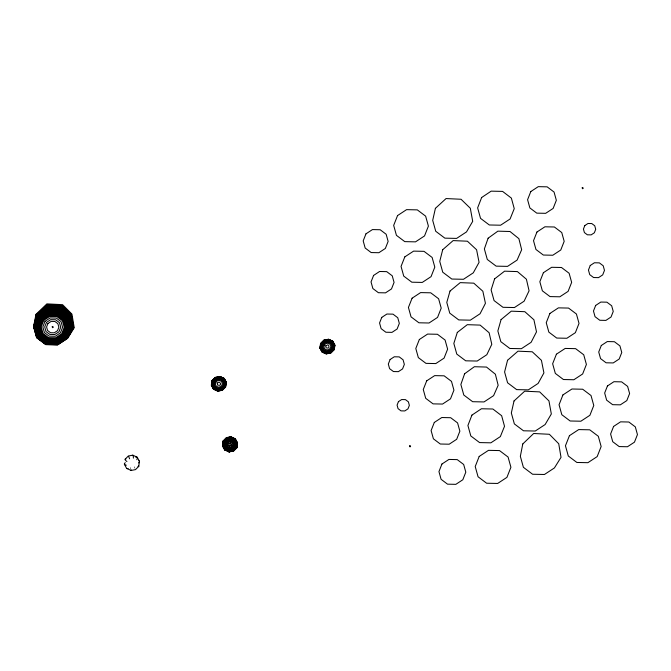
<?xml version="1.0" encoding="UTF-8"?>
<svg xmlns="http://www.w3.org/2000/svg" width="671" height="671" viewBox="0 0 671 671"><rect width="100%" height="100%" fill="white"/><g stroke="black" fill="none" stroke-linecap="round" stroke-linejoin="round"><path stroke-width="0.5" stroke-dasharray="3.35 2.52" d="M134.242 466.781L134.98 468.291M130.551 469.13A7.691 1.157 -83.3 0 1 130.468 467.494"/><path stroke-width="1.01" d="M139.375 462.118L138.687 466.429L135.525 469.608L131.088 470.446L127.079 468.61M211.625 385.162L212.321 380.818M226.093 382.445L225.397 386.79L222.202 389.994M225.49 386.832L226.194 382.428L224.097 378.545L219.979 376.775L215.517 377.614M223.242 440.83L222.462 445.796L224.617 449.788L229.348 451.809M223.359 440.738L222.68 444.948L224.693 448.664L229.801 450.979M222.646 445.963L223.586 440.688M222.822 446.131L223.527 441.719L226.966 438.389M223.812 440.637L223.2 444.454L225.02 447.809L228.559 449.436L232.485 448.698L235.286 445.88L235.89 442.072M223.007 446.299L223.695 441.946L226.89 438.742L231.361 437.903L235.395 439.748M223.292 446.441L223.971 442.223L227.066 439.111L231.403 438.297M224.642 440.713L223.703 446.567L225.615 450.098M235.37 448.043L236.301 442.189L234.397 438.658L230.665 436.947M236.72 442.315L236.041 446.534L232.946 449.645L228.61 450.459M237.006 442.457L236.309 446.811L233.122 450.015L228.652 450.853L224.617 449.008M236.2 448.119L236.804 444.303L234.993 440.948L231.453 439.329L227.528 440.059L224.726 442.877L224.122 446.685L225.934 450.048L229.474 451.667M236.427 448.069L237.19 442.625M237.366 442.793L236.653 447.263L233.374 450.56L228.769 451.424L224.617 449.528M236.653 448.018L237.324 443.808L235.32 440.092L230.212 437.777M320.059 347.947L320.763 343.544L324.001 340.289L328.53 339.442M334.116 349.65L334.829 345.171M125.175 459.182L128.346 456.003L132.783 455.173L136.783 457.001M215.416 377.429L212.137 380.734L211.424 385.204L213.546 389.138M212.229 380.776L215.466 377.521L219.996 376.674M217.706 391.042L222.302 390.178L225.582 386.873M223.225 440.973L226.454 437.626L230.899 436.787L235.093 438.742L237.517 443.17M223.208 441.115L226.53 437.727M223.183 441.258L226.613 437.827M223.359 441.493L226.639 438.197L231.235 437.333M324.051 340.382L320.855 343.586L320.159 347.93L322.231 351.755L326.265 353.6L330.736 352.761L333.932 349.557L334.619 345.213L332.556 341.388L328.513 339.543M227.192 438.767L225.162 440.805L224.718 443.565L226.035 445.997L228.601 447.171L231.445 446.643L233.474 444.605L233.911 441.837L232.602 439.404M224.349 442.55L227.293 439.589L231.428 438.809M227.645 439.555L226.119 441.09L225.783 443.162L226.773 444.999L228.702 445.88L230.841 445.477L232.367 443.942L232.703 441.87L231.713 440.033M232.367 449.201L233.894 447.666L234.229 445.594L233.24 443.757L231.31 442.877L229.172 443.279L227.645 444.814L227.31 446.886L228.299 448.723M235.664 446.207L232.711 449.167L228.585 449.947L224.852 448.236L222.94 444.705M233.047 450.367L236.486 447.037M334.024 349.599L330.786 352.854L326.249 353.709L322.155 351.83M233.399 450.929L236.821 447.498M233.474 451.029L236.804 447.641M323.95 340.197L328.547 339.333L332.707 341.237L334.728 345.196M222.252 390.086L217.723 390.941L213.621 389.063L211.524 385.179M226.463 437.727L231.084 436.955M226.513 437.92L231.176 437.039M226.764 438.465L231.302 437.618L235.395 439.488M231.461 439.924L227.805 440.612L225.188 443.237L224.626 446.794L226.312 449.922L229.616 451.44L233.273 450.753L235.89 448.127L236.46 444.571L234.766 441.434L229.776 439.153M228.551 448.832L232.208 448.144L234.816 445.519L235.387 441.963L233.693 438.834L230.388 437.324L226.731 438.004L224.122 440.629L223.552 444.185L225.246 447.322L230.228 449.604M233.248 450.291L228.71 451.138L224.617 449.268M228.836 451.717L233.491 450.837M228.928 451.801L233.525 450.937M229.021 451.885L233.583 451.13L236.771 447.926L237.551 442.961L235.395 438.968L230.79 436.813M326.24 353.81L322.08 351.906L319.95 347.972M220.013 376.565L224.173 378.469L226.295 382.403M213.697 388.987L217.74 390.832M230.53 437.089L235.395 439.228M230.036 438.23L235.16 440.52M229.222 451.952L224.768 449.897L222.487 445.594M128.597 456.33L129.62 458.83M234.942 438.633L237.492 443.372M234.707 438.599L237.467 443.581M234.078 438.708L237.064 444.051M233.147 439.119L234.649 441.904L234.145 445.058L231.822 447.389L228.576 448.002L225.641 446.66L224.139 443.875M235.873 444.881L234.372 442.097L231.436 440.755L228.182 441.367L225.867 443.699L225.364 446.852L226.865 449.637M222.546 445.175L225.297 450.157M222.52 445.385L225.07 450.124M137.32 457.396L139.476 461.388M124.387 464.223L126.542 468.215A7.691 2.105 -47.1 0 0 128.086 468.433M138.838 460.801A7.691 2.248 -9.5 0 1 138.553 462.915M126.341 465.204A7.691 2.248 -9.5 0 1 125.318 462.705M138.754 465.926A7.691 1.535 27.2 0 1 137.966 466.58M126.928 461.539A7.691 1.535 27.2 0 1 125.905 459.031M132.372 455.617A7.691 1.157 -83.3 0 1 133.395 458.125M131.499 469.994A7.691 1.157 -83.3 0 1 130.761 470.145M135.777 457.177A7.691 2.105 -47.1 0 1 136.809 459.685M212.036 380.683L211.315 385.221L213.47 389.214L217.689 391.143L222.353 390.262L225.682 386.924L226.404 382.386L224.248 378.394L220.029 376.465L215.366 377.345L212.036 380.683M212.514 380.902L211.843 385.12L213.848 388.836L217.765 390.631L222.109 389.817L225.204 386.706L225.875 382.487L223.871 378.771L219.954 376.976L215.609 377.798L212.514 380.902M212.816 381.044L212.179 385.062L214.091 388.593L217.823 390.304L221.95 389.524L224.902 386.563L225.54 382.545L223.628 379.014L219.895 377.303L215.768 378.083L212.816 381.044M213.126 381.178L212.514 384.995L214.326 388.358L217.874 389.977L221.791 389.239L224.592 386.429L225.204 382.613L223.393 379.249L219.845 377.63L215.928 378.369L213.126 381.178M213.512 381.363L212.942 384.919L214.636 388.048L217.941 389.557L221.598 388.87L224.206 386.244L224.777 382.688L223.082 379.56L219.778 378.05L216.121 378.738L213.512 381.363M214.108 381.631L213.604 384.793L215.106 387.578L218.041 388.92L221.287 388.308L223.611 385.976L224.114 382.814L222.613 380.038L219.677 378.687L216.431 379.3L214.108 381.631M214.703 381.908L214.259 384.668L215.576 387.1L218.142 388.274L220.985 387.737L223.015 385.699L223.46 382.94L222.143 380.507L219.576 379.333L216.733 379.87L214.703 381.908M215.735 382.378L215.399 384.449L216.389 386.286L218.318 387.167L220.457 386.764L221.984 385.229L222.319 383.158L221.329 381.321L219.4 380.44L217.261 380.843L215.735 382.378M217.245 383.066L217.58 385.087L219.685 385.33L220.474 384.542L220.642 383.468L219.14 382.067L217.245 383.066M226.538 444.152L226.093 446.92L227.41 449.352L229.977 450.526L232.82 449.989L234.85 447.951L235.286 445.192L233.978 442.759L231.411 441.585L228.568 442.114L226.538 444.152M227.553 441.593L227.888 443.615L229.994 443.858L230.782 443.07L230.438 441.048L228.341 440.797L227.553 441.593M229.23 445.687L229.566 447.708L230.564 448.161L232.46 447.163L232.124 445.141L230.019 444.898L229.23 445.687M320.57 343.451L319.849 347.989L322.005 351.981L326.223 353.911L330.878 353.03L334.208 349.692L334.938 345.154L332.782 341.162L328.564 339.232L323.9 340.113L320.57 343.451M321.048 343.669L320.377 347.888L322.382 351.604L326.299 353.399L330.635 352.585L333.739 349.474L334.41 345.255L332.405 341.539L328.48 339.744L324.143 340.566L321.048 343.669M321.35 343.812L320.713 347.83L322.625 351.361L326.358 353.072L330.484 352.292L333.428 349.331L334.074 345.313L332.162 341.782L328.429 340.071L324.303 340.851L321.35 343.812M321.661 343.955L321.048 347.763L322.86 351.126L326.408 352.745L330.325 352.007L333.126 349.197L333.739 345.38L331.927 342.025L328.379 340.398L324.454 341.136L321.661 343.955M322.046 344.131L321.476 347.687L323.17 350.816L326.475 352.325L330.132 351.638L332.741 349.021L333.311 345.464L331.617 342.327L328.312 340.818L324.655 341.505L322.046 344.131M322.642 344.399L322.139 347.561L323.64 350.346L326.576 351.688L329.822 351.076L332.145 348.744L332.648 345.582L331.147 342.806L328.211 341.464L324.957 342.067L322.642 344.399M323.237 344.676L322.793 347.435L324.11 349.868L326.676 351.042L329.52 350.505L331.549 348.475L331.986 345.708L330.677 343.275L328.111 342.101L325.267 342.638L323.237 344.676M324.269 345.146L323.934 347.226L324.923 349.054L326.852 349.935L328.991 349.532L330.518 347.997L330.853 345.926L329.864 344.089L327.926 343.208L325.796 343.611L324.269 345.146M325.779 345.833L326.114 347.855L328.22 348.098L329.008 347.31L328.664 345.288L327.666 344.835L325.779 345.833M35.991 314.347L33.55 326.702L36.595 337.689L45.804 344.634L57.656 344.877L67.62 338.335L74.229 327.733L71.948 314.137L62.571 304.668L46.878 303.879L35.991 314.347M522.776 443.959L520.344 456.314L523.388 467.301L532.598 474.246L544.441 474.489L554.405 467.947L561.023 457.345L558.733 443.749L549.364 434.28L533.671 433.491L522.776 443.959M36.402 314.674L33.701 326.702L36.729 337.605L45.863 344.491L57.614 344.743L67.503 338.243L73.701 327.691L71.319 314.598L62.042 305.599L47.062 304.894L36.402 314.674M435.404 208.337L432.703 220.365L435.731 231.269L444.865 238.155L456.615 238.406L466.504 231.906L472.703 221.355L470.321 208.262L461.052 199.262L446.064 198.557L435.404 208.337M514.028 400.964L511.327 412.992L514.355 423.896L523.489 430.79L535.24 431.034L545.129 424.542L551.327 413.982L548.945 400.889L539.669 391.889L524.688 391.185L514.028 400.964M36.813 315.009L33.852 326.71L36.855 337.521L45.913 344.357L57.572 344.6L67.385 338.159L73.173 327.649L70.69 315.068L61.522 306.521L47.247 305.909L36.813 315.009M442.709 249.696L439.748 261.396L442.751 272.208L451.809 279.044L463.468 279.287L473.281 272.845L479.069 262.336L476.586 249.755L467.41 241.208L453.143 240.595L442.709 249.696M507.553 360.277L504.592 371.977L507.586 382.789L516.653 389.625L528.312 389.868L538.117 383.426L543.913 372.925L541.43 360.335L532.254 351.789L517.987 351.176L507.553 360.277M37.224 315.345L34.003 326.71L36.98 337.438L45.972 344.223L57.538 344.458L67.268 338.067L72.644 327.607L70.069 315.529L60.994 307.452L47.431 306.924L37.224 315.345M450.015 291.055L446.785 302.42L449.763 313.147L458.754 319.924L470.321 320.168L480.05 313.776L485.435 303.317L482.852 291.239L473.776 283.162L460.222 282.634L450.015 291.055M501.078 319.589L497.848 330.954L500.826 341.682L509.817 348.467L521.384 348.702L531.113 342.311L536.498 331.86L533.915 319.773L524.839 311.696L511.277 311.168L501.078 319.589M37.643 315.68L34.154 326.71L37.106 337.354L46.022 344.08L57.496 344.324L67.15 337.983L72.124 327.574L69.44 315.999L60.465 308.375L47.616 307.939L37.643 315.68M457.312 332.413L453.831 343.443L456.783 354.087L465.699 360.813L477.173 361.048L486.819 354.716L491.793 344.307L489.117 332.732L480.142 325.108L467.293 324.672L457.312 332.413M494.594 278.901L491.113 289.931L494.066 300.574L502.982 307.301L514.456 307.544L524.101 301.204L529.075 290.795L526.399 279.22L517.425 271.596L504.575 271.168L494.594 278.901M38.054 316.007L34.305 326.718L37.232 337.27L46.081 343.946L57.463 344.181L67.033 337.89L71.596 327.532L68.811 316.46L59.937 309.306L47.809 308.962L38.054 316.007M488.119 238.205L484.37 248.916L487.297 259.467L496.146 266.144L507.528 266.379L517.098 260.088L521.661 249.729L518.884 238.658L510.002 231.503L497.874 231.16L488.119 238.205M464.617 373.764L460.868 384.475L463.795 395.026L472.644 401.703L484.026 401.937L493.596 395.647L498.159 385.288L495.374 374.217L486.5 367.062L474.372 366.718L464.617 373.764M38.465 316.343L34.456 326.718L37.358 337.186L46.131 343.804L57.421 344.038L66.915 337.807L71.067 327.49L68.19 316.93L59.409 310.228L47.993 309.977L38.465 316.343M481.644 197.517L477.635 207.893L480.537 218.36L489.31 224.978L500.6 225.213L510.094 218.981L514.246 208.664L511.369 198.104L502.587 191.403L491.172 191.151L481.644 197.517M471.923 415.123L467.913 425.498L470.816 435.965L479.589 442.583L490.87 442.818L500.365 436.586L504.517 426.27L501.64 415.71L492.866 409.008L481.442 408.756L471.923 415.123M38.851 316.637L34.875 326.727L37.71 336.959L46.282 343.426L57.312 343.653L66.588 337.563L70.572 327.473L67.729 317.24L59.157 310.774L48.127 310.547L38.851 316.637M39.228 316.922L35.362 326.735L38.121 336.691L46.458 342.982L57.186 343.2L66.211 337.278L70.086 327.465L67.326 317.509L58.989 311.218L48.253 310.992L39.228 316.922M39.606 317.207L35.84 326.752L38.524 336.423L46.635 342.537L57.06 342.755L65.833 336.993L69.599 327.448L66.915 317.777L58.813 311.663L48.379 311.445L39.606 317.207M39.983 317.492L36.326 326.76L38.935 336.154L46.811 342.093L56.934 342.302L65.456 336.708L69.113 327.44L66.504 318.046L58.637 312.107L48.505 311.898L39.983 317.492M40.361 317.777L36.813 326.769L39.346 335.886L46.987 341.648L56.817 341.849L65.079 336.423L68.627 327.431L66.102 318.314L58.461 312.552L48.631 312.35L40.361 317.777M40.805 318.113L37.391 326.777L39.824 335.567L47.188 341.12L56.666 341.321L64.634 336.087L68.056 327.423L65.615 318.633L58.251 313.08L48.773 312.879L40.805 318.113M41.552 318.675L38.339 326.802L40.629 335.039L47.532 340.247L56.423 340.432L63.896 335.525L67.1 327.398L64.81 319.161L57.907 313.953L49.025 313.768L41.552 318.675M42.29 319.228L39.295 326.819L41.434 334.519L47.876 339.375L56.171 339.551L63.149 334.972L66.144 327.381L64.013 319.681L57.563 314.825L49.268 314.649L42.29 319.228M43.028 319.79L40.252 326.844L42.231 333.99L48.22 338.503L55.928 338.67L62.411 334.41L65.196 327.356L63.208 320.21L57.22 315.697L49.511 315.529L43.028 319.79M43.774 320.352L41.208 326.861L43.036 333.462L48.564 337.63L55.685 337.781L61.673 333.848L64.24 327.339L62.411 320.738L56.876 316.569L49.755 316.418L43.774 320.352M45.041 321.308L42.835 326.894L44.403 332.556L49.151 336.137L55.265 336.272L60.398 332.891L62.604 327.305L61.036 321.635L56.289 318.062L50.182 317.928L45.041 321.308M46.492 322.407L44.705 326.936L45.98 331.524L49.83 334.426L54.779 334.535L58.947 331.793L60.734 327.263L59.459 322.676L55.609 319.773L50.66 319.664L46.492 322.407M47.951 323.497L46.576 326.97L47.557 330.493L50.51 332.715L54.301 332.799L57.496 330.702L58.863 327.23L57.882 323.707L54.938 321.484L51.139 321.401L47.951 323.497M52.254 326.752L52.506 327.649L53.185 327.448L52.942 326.551L52.254 326.752M365.972 233.835L363.187 240.889L365.175 248.035L371.164 252.556L378.872 252.715L385.355 248.455L388.132 241.409L386.152 234.254L380.163 229.742L372.455 229.583L365.972 233.835M373.604 275.42L371.038 281.929L372.866 288.53L378.394 292.707L385.515 292.85L391.503 288.924L394.07 282.407L392.241 275.806L386.706 271.638L379.585 271.487L373.604 275.42M397.551 215.576L393.676 225.389L396.435 235.345L404.772 241.627L415.508 241.854L424.533 235.924L428.4 226.11L425.64 216.154L417.303 209.872L406.576 209.646L397.551 215.576M404.814 256.884L401.048 266.421L403.732 276.1L411.843 282.206L422.269 282.424L431.042 276.662L434.808 267.125L432.124 257.446L424.022 251.34L413.588 251.122L404.814 256.884M381.757 317.4L379.56 322.986L381.128 328.656L385.875 332.237L391.981 332.363L397.123 328.991L399.329 323.397L397.752 317.735L393.005 314.154L386.899 314.028L381.757 317.4M412.086 298.192L408.429 307.452L411.038 316.855L418.905 322.785L429.037 323.003L437.559 317.4L441.208 308.14L438.608 298.746L430.732 292.808L420.6 292.598L412.086 298.192M390.103 359.522L388.316 364.051L389.591 368.647L393.441 371.549L398.389 371.65L402.558 368.916L404.345 364.387L403.07 359.79L399.22 356.888L394.271 356.787L390.103 359.522M419.35 339.501L415.802 348.492L418.335 357.609L425.968 363.363L435.798 363.573L444.068 358.138L447.616 349.155L445.083 340.038L437.45 334.275L427.62 334.066L419.35 339.501M398.448 401.644L397.081 405.116L398.054 408.631L401.006 410.862L404.798 410.937L407.993 408.84L409.36 405.368L408.387 401.845L405.435 399.622L401.644 399.547L398.448 401.644M426.689 380.86L423.267 389.524L425.708 398.314L433.063 403.867L442.541 404.059L450.509 398.826L453.932 390.161L451.491 381.371L444.135 375.819L434.657 375.626L426.689 380.86M409.645 445.913L409.897 446.811L410.577 446.618L410.325 445.712L409.645 445.913M434.313 422.436L431.109 430.564L433.399 438.809L440.302 444.017L449.184 444.202L456.666 439.295L459.87 431.168L457.58 422.923L450.677 417.714L441.786 417.53L434.313 422.436M530.795 191.571L527.582 199.698L529.872 207.935L536.775 213.143L545.666 213.328L553.139 208.421L556.343 200.293L554.053 192.049L547.15 186.84L538.268 186.655L530.795 191.571M441.946 464.022L438.951 471.612L441.09 479.304L447.532 484.168L455.835 484.345L462.814 479.757L465.808 472.166L463.669 464.475L457.219 459.61L448.924 459.442L441.946 464.022M536.943 232.032L533.52 240.696L535.961 249.486L543.325 255.039L552.795 255.24L560.771 250.006L564.185 241.334L561.753 232.552L554.389 226.991L544.911 226.798L536.943 232.032M543.384 272.72L539.836 281.711L542.369 290.828L550.002 296.59L559.832 296.792L568.102 291.365L571.65 282.374L569.117 273.256L561.484 267.494L551.654 267.293L543.384 272.72M582.218 187.805L582.47 188.702L583.149 188.509L582.906 187.603L582.218 187.805M479.195 456.439L475.219 466.53L478.054 476.762L486.626 483.229L497.656 483.455L506.932 477.366L510.916 467.276L508.081 457.043L499.509 450.577L488.471 450.35L479.195 456.439M549.893 313.458L546.244 322.726L548.844 332.12L556.72 338.058L566.852 338.268L575.374 332.673L579.023 323.405L576.423 314.011L568.547 308.073L558.415 307.863L549.893 313.458M584.802 225.582L583.435 229.054L584.407 232.569L587.36 234.8L591.159 234.875L594.347 232.778L595.714 229.306L594.741 225.783L591.788 223.56L587.997 223.485L584.802 225.582M590.237 265.506L588.45 270.036L589.725 274.632L593.575 277.534L598.524 277.635L602.692 274.9L604.479 270.371L603.204 265.775L599.354 262.873L594.405 262.772L590.237 265.506M556.41 354.196L552.644 363.741L555.328 373.411L563.43 379.526L573.864 379.744L582.638 373.982L586.404 364.437L583.72 354.766L575.609 348.652L565.183 348.434L556.41 354.196M595.672 305.431L593.474 311.017L595.043 316.687L599.79 320.268L605.896 320.394L611.038 317.022L613.244 311.428L611.667 305.766L606.919 302.185L600.813 302.059L595.672 305.431M562.919 394.934L559.052 404.747L561.812 414.703L570.149 420.994L580.876 421.212L589.901 415.29L593.776 405.477L591.017 395.521L582.68 389.23L571.944 389.004L562.919 394.934M601.3 345.498L598.725 352.007L600.562 358.608L606.089 362.785L613.21 362.936L619.199 359.002L621.765 352.493L619.929 345.884L614.401 341.715L607.28 341.564L601.3 345.498M569.436 435.672L565.452 445.762L568.295 455.995L576.867 462.462L587.897 462.688L597.173 456.599L601.149 446.509L598.314 436.276L589.742 429.809L578.712 429.583L569.436 435.672M607.448 385.968L604.663 393.013L606.643 400.159L612.631 404.68L620.34 404.839L626.823 400.579L629.608 393.533L627.62 386.387L621.631 381.866L613.923 381.707L607.448 385.968M613.596 426.429L610.602 434.02L612.732 441.711L619.182 446.576L627.477 446.743L634.456 442.164L637.45 434.573L635.32 426.882L628.87 422.017L620.574 421.841L613.596 426.429"/></g></svg>
